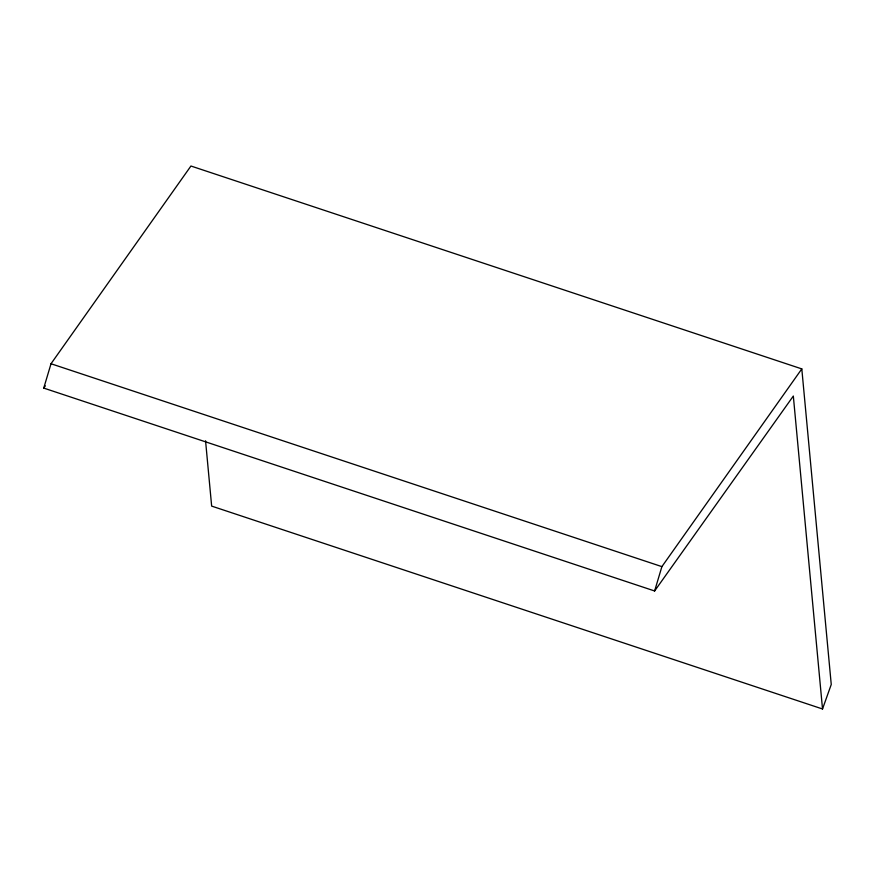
<?xml version="1.0" encoding="UTF-8"?>
<svg xmlns="http://www.w3.org/2000/svg" width="875" height="875" viewBox="0 0 875 875"><rect width="100%" height="100%" fill="white"/><g stroke="black" fill="none" stroke-linecap="round" stroke-linejoin="round"><path stroke-width="1.31" d="M822.522 708.98L793.33 396.036L654.62 590.975L43.75 388.095L51.013 363.748L190.936 166.02L801.806 368.9L831.25 684.48L822.522 708.98L211.652 506.1L205.559 440.792M654.62 590.975L661.894 566.628L801.806 368.9M43.75 388.095L45.336 385.864M51.013 363.748L661.894 566.628"/></g></svg>
